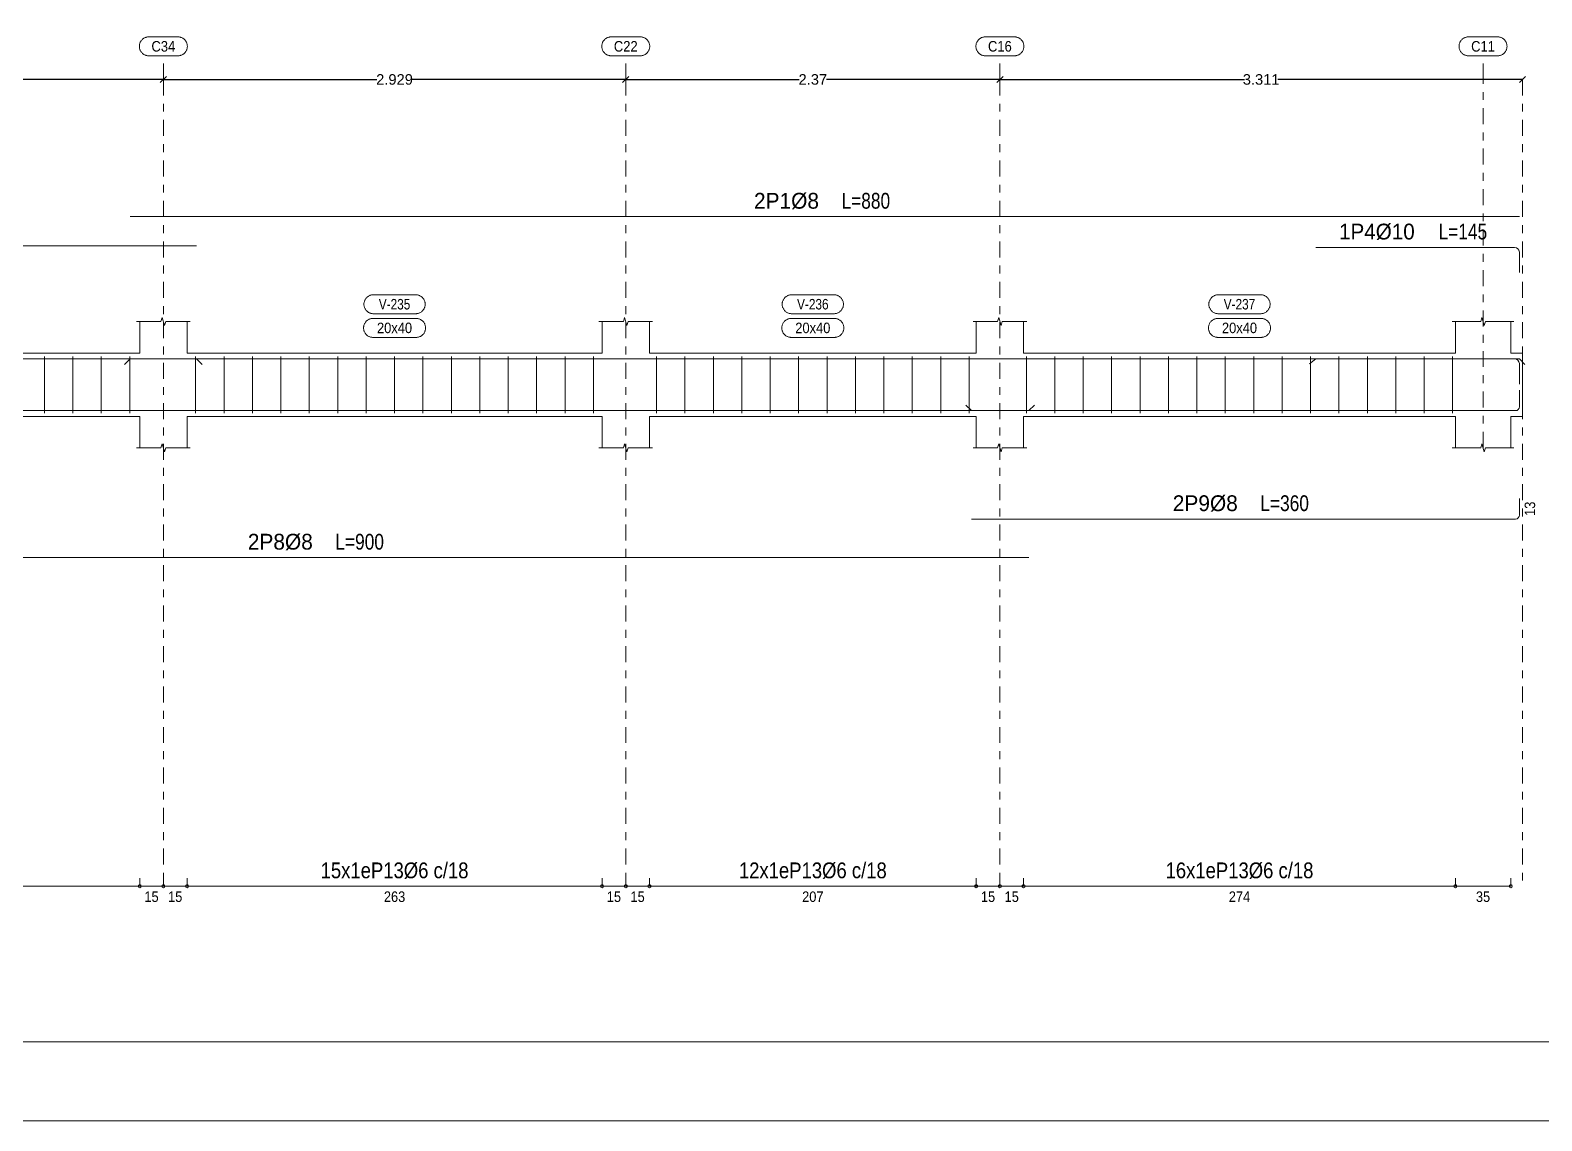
# Model space of a CAD drawing. Header units: millimetres. Extents: x 0 to 190, y -70 to 53.
# Drawn here: x 19.26 to 38.41, y -69.94 to -56.13 of the extents above; entities that cross this region are included whole.
import ezdxf
from ezdxf.enums import TextEntityAlignment as Align

# ---------------------------------------------------------------- set-up
doc = ezdxf.new("R2010")
doc.units = ezdxf.units.MM
doc.linetypes.add('CYPE_RAYAPUNTO', pattern=[0.4125, 0.2025, -0.105, 0, -0.105])
for name, color, linetype, lineweight in [('ALZ_ARM_LONG_ARM_TEXTOS', 3, 'Continuous', 9), ('ALZ_ARM_LONG_TXT_LONG', 3, 'Continuous', 9), ('ALZ_ARM_TRANS_TXT_EST', 3, 'Continuous', 9), ('ALZ_CONT_NUDOS', 122, 'Continuous', 9), ('ALZ_CONT_VIG_HORMIGON', 2, 'Continuous', 9), ('ALZ_COT_COT_ANCLAJES', 3, 'Continuous', 0), ('ALZ_COT_COT_EST', 3, 'Continuous', 0), ('ALZ_COT_COT_LIN_APOYOS', 2, 'CYPE_RAYAPUNTO', 0), ('ALZ_COT_LONGITUD_PROYECTADA', 122, 'Continuous', 0), ('ALZ_COT_TEXTOS_ESTRIBOS', 122, 'Continuous', 0), ('ALZ_REF_COT_LIN_AUX_COTA', 2, 'CYPE_RAYAPUNTO', 9), ('ALZ_REF_REF_NOMBRE', 3, 'Continuous', 9), ('ALZ_REF_REF_REFERENCIA', 3, 'Continuous', 9), ('ALZ_REF_TEXTO_REF_NOMBRE', 3, 'Continuous', 9), ('ALZ_REF_TEXTO_REF_REFERENCIA', 3, 'Continuous', 9), ('ARM_LONGITUDINAL_Ø10', 103, 'Continuous', 9), ('ARM_LONGITUDINAL_Ø8', 32, 'Continuous', 9), ('ARM_TRANSVERSAL_Ø6', 151, 'Continuous', 9), ('RECUAD_LIMITES', 2, 'Continuous', 0), ('RECUAD_MARCO', 1, 'Continuous', 20)]:
    doc.layers.add(name, color=color, linetype=linetype, lineweight=lineweight)
doc.styles.add('CYPETXT_0.2_romans', font='arial.ttf', dxfattribs={"height": 0.133333})
doc.styles.add('CYPETXT_romans', font='arial.ttf', dxfattribs={"height": 0.2})
doc.dimstyles.new('cype_oblique', dxfattribs={"dimtxt": 0.18, "dimasz": 0.18, "dimexe": 0.05, "dimexo": 0.05, "dimgap": 0, "dimtad": 0, "dimdec": 4, "dimzin": 0, "dimdsep": 46, "dimtxsty": 'CYPETXT_0.2_romans', "dimblk": 'OBLIQUE', "dimtsz": 0.04, "dimcen": 0.09, "dimadec": 0, "dimazin": 0, "dimtfac": 1, "dimtdec": 4, "dimtofl": 0, "dimtmove": 2, "dimatfit": 3, "dimfxl": 1, "dimtolj": 1, "dimtzin": 0, "dimarcsym": 0})

# ---------------------------------------------------------------- blocks, each defined once
blk = doc.blocks.new('*D390')
at = {"layer": 'ALZ_COT_LONGITUD_PROYECTADA', "color": 0, "lineweight": -2, "transparency": 16777216}
for p, q in [((14.031, -56.797), (14.111, -56.717)), ((14.071, -56.757), (17.283, -56.757)), ((20.944, -56.757), (17.733, -56.757)), ((20.904, -56.797), (20.984, -56.717))]:
    blk.add_line(p, q, dxfattribs=at)
at = {"layer": 'Defpoints', "color": 0, "transparency": 16777216}
for p in [(14.071, -56.757), (14.071, -56.757), (20.944, -56.757)]:
    blk.add_point(p, dxfattribs=at)
at = {"layer": 'ALZ_COT_LONGITUD_PROYECTADA', "color": 0, "transparency": 16777216, "insert": (17.508, -56.757), "char_height": 0.1333, "attachment_point": 5, "style": 'CYPETXT_0.2_romans'}
blk.add_mtext('\\A1;3.437', dxfattribs=at)
blk = doc.blocks.new('_OBLIQUE')
at = {"color": 0, "linetype": 'ByBlock', "lineweight": -2}
blk.add_line((-0.5, -0.5), (0.5, 0.5), dxfattribs=at)
blk = doc.blocks.new('*D391')
at = {"layer": 'ALZ_COT_LONGITUD_PROYECTADA', "color": 0, "lineweight": -2, "transparency": 16777216}
for p, q in [((20.904, -56.797), (20.984, -56.717)), ((20.944, -56.757), (23.647, -56.757)), ((26.803, -56.757), (24.1, -56.757)), ((26.763, -56.797), (26.843, -56.717))]:
    blk.add_line(p, q, dxfattribs=at)
at = {"layer": 'Defpoints', "color": 0, "transparency": 16777216}
for p in [(20.944, -56.757), (20.944, -56.757), (26.803, -56.757)]:
    blk.add_point(p, dxfattribs=at)
at = {"layer": 'ALZ_COT_LONGITUD_PROYECTADA', "color": 0, "transparency": 16777216, "insert": (23.873, -56.757), "char_height": 0.1333, "attachment_point": 5, "style": 'CYPETXT_0.2_romans'}
blk.add_mtext('\\A1;2.929', dxfattribs=at)
blk = doc.blocks.new('*D392')
at = {"layer": 'ALZ_COT_LONGITUD_PROYECTADA', "color": 0, "lineweight": -2, "transparency": 16777216}
for p, q in [((26.763, -56.797), (26.843, -56.717)), ((26.803, -56.757), (28.998, -56.757)), ((31.543, -56.757), (29.347, -56.757)), ((31.503, -56.797), (31.583, -56.717))]:
    blk.add_line(p, q, dxfattribs=at)
at = {"layer": 'Defpoints', "color": 0, "transparency": 16777216}
for p in [(26.803, -56.757), (26.803, -56.757), (31.543, -56.757)]:
    blk.add_point(p, dxfattribs=at)
at = {"layer": 'ALZ_COT_LONGITUD_PROYECTADA', "color": 0, "transparency": 16777216, "insert": (29.173, -56.757), "char_height": 0.1333, "attachment_point": 5, "style": 'CYPETXT_0.2_romans'}
blk.add_mtext('\\A1;2.37', dxfattribs=at)
blk = doc.blocks.new('*D393')
at = {"layer": 'ALZ_COT_LONGITUD_PROYECTADA', "color": 0, "lineweight": -2, "transparency": 16777216}
for p, q in [((31.503, -56.797), (31.583, -56.717)), ((31.543, -56.757), (34.641, -56.757)), ((38.164, -56.757), (35.066, -56.757)), ((38.124, -56.797), (38.204, -56.717))]:
    blk.add_line(p, q, dxfattribs=at)
at = {"layer": 'Defpoints', "color": 0, "transparency": 16777216}
for p in [(31.543, -56.757), (31.543, -56.757), (38.164, -56.757)]:
    blk.add_point(p, dxfattribs=at)
at = {"layer": 'ALZ_COT_LONGITUD_PROYECTADA', "color": 0, "transparency": 16777216, "insert": (34.853, -56.757), "char_height": 0.1333, "attachment_point": 5, "style": 'CYPETXT_0.2_romans'}
blk.add_mtext('\\A1;3.311', dxfattribs=at)

msp = doc.modelspace()

# ---------------------------------------------------------------- linework, layer by layer
at = {"layer": 'ALZ_CONT_NUDOS'}
for p, q in [((20.6442, -60.22281), (20.6442, -59.82281)), ((21.2442, -60.22281), (21.2442, -59.82281)), ((26.50278, -60.22281), (26.50278, -59.82281)), ((27.10278, -60.22281), (27.10278, -59.82281)), ((31.24278, -60.22281), (31.24278, -59.82281)), ((31.84278, -60.22281), (31.84278, -59.82281)), ((37.3142, -60.22281), (37.3142, -59.82281)), ((38.0142, -60.22281), (38.0142, -59.82281)), ((20.6442, -61.02281), (20.6442, -61.42281)), ((21.2442, -61.02281), (21.2442, -61.42281)), ((26.50278, -61.02281), (26.50278, -61.42281)), ((27.10278, -61.02281), (27.10278, -61.42281)), ((31.24278, -61.02281), (31.24278, -61.42281)), ((31.84278, -61.02281), (31.84278, -61.42281)), ((37.3142, -61.02281), (37.3142, -61.42281)), ((38.0142, -61.02281), (38.0142, -61.42281))]:
    msp.add_line(p, q, dxfattribs=at)
for points in [[(20.6042, -59.82281), (20.9142, -59.82281), (20.9292, -59.77281), (20.9592, -59.87281), (20.9742, -59.82281), (21.2842, -59.82281)], [(26.46278, -59.82281), (26.77278, -59.82281), (26.78778, -59.77281), (26.81778, -59.87281), (26.83278, -59.82281), (27.14278, -59.82281)], [(31.20278, -59.82281), (31.51278, -59.82281), (31.52778, -59.77281), (31.55778, -59.87281), (31.57278, -59.82281), (31.88278, -59.82281)], [(37.2742, -59.82281), (37.6342, -59.82281), (37.6492, -59.77281), (37.6792, -59.87281), (37.6942, -59.82281), (38.0542, -59.82281)], [(38.0142, -60.22281), (38.1642, -60.22281), (38.1642, -61.02281), (38.0142, -61.02281)], [(20.6042, -61.42281), (20.9142, -61.42281), (20.9292, -61.37281), (20.9592, -61.47281), (20.9742, -61.42281), (21.2842, -61.42281)], [(26.46278, -61.42281), (26.77278, -61.42281), (26.78778, -61.37281), (26.81778, -61.47281), (26.83278, -61.42281), (27.14278, -61.42281)], [(31.20278, -61.42281), (31.51278, -61.42281), (31.52778, -61.37281), (31.55778, -61.47281), (31.57278, -61.42281), (31.88278, -61.42281)], [(37.2742, -61.42281), (37.6342, -61.42281), (37.6492, -61.37281), (37.6792, -61.47281), (37.6942, -61.42281), (38.0542, -61.42281)]]:
    msp.add_lwpolyline(points, dxfattribs=at)
at = {"layer": 'ALZ_CONT_VIG_HORMIGON'}
for p, q in [((14.27114, -60.22281), (20.6442, -60.22281)), ((21.2442, -60.22281), (26.50278, -60.22281)), ((27.10278, -60.22281), (31.24278, -60.22281)), ((31.84278, -60.22281), (37.3142, -60.22281)), ((14.27114, -61.02281), (20.6442, -61.02281)), ((21.2442, -61.02281), (26.50278, -61.02281)), ((27.10278, -61.02281), (31.24278, -61.02281)), ((31.84278, -61.02281), (37.3142, -61.02281))]:
    msp.add_line(p, q, dxfattribs=at)
at = {"layer": 'ALZ_COT_COT_EST'}
for p, q in [((20.6442, -66.97243), (20.6442, -66.87243)), ((20.9442, -66.97243), (20.9442, -66.87243)), ((21.2442, -66.97243), (21.2442, -66.87243)), ((26.50278, -66.97243), (26.50278, -66.87243)), ((26.80278, -66.97243), (26.80278, -66.87243)), ((27.10278, -66.97243), (27.10278, -66.87243)), ((31.24278, -66.97243), (31.24278, -66.87243)), ((31.54278, -66.97243), (31.54278, -66.87243)), ((31.84278, -66.97243), (31.84278, -66.87243)), ((37.3142, -66.97243), (37.3142, -66.87243))]:
    msp.add_line(p, q, dxfattribs=at)
for points in [[(14.27114, -66.97243), (20.6442, -66.97243), (20.6442, -66.87243)], [(20.6442, -66.97243), (20.9442, -66.97243), (20.9442, -66.87243)], [(20.9442, -66.97243), (21.2442, -66.97243), (21.2442, -66.87243)], [(21.2442, -66.97243), (26.50278, -66.97243), (26.50278, -66.87243)], [(26.50278, -66.97243), (26.80278, -66.97243), (26.80278, -66.87243)], [(26.80278, -66.97243), (27.10278, -66.97243), (27.10278, -66.87243)], [(27.10278, -66.97243), (31.24278, -66.97243), (31.24278, -66.87243)], [(31.24278, -66.97243), (31.54278, -66.97243), (31.54278, -66.87243)], [(31.54278, -66.97243), (31.84278, -66.97243), (31.84278, -66.87243)], [(31.84278, -66.97243), (37.3142, -66.97243), (37.3142, -66.87243)], [(37.3142, -66.97243), (38.0142, -66.97243), (38.0142, -66.87243)]]:
    msp.add_lwpolyline(points, dxfattribs=at)
for centre in [(20.6442, -66.97243), (20.6442, -66.97243), (20.9442, -66.97243), (20.9442, -66.97243), (21.2442, -66.97243), (21.2442, -66.97243), (26.50278, -66.97243), (26.50278, -66.97243), (26.80278, -66.97243), (26.80278, -66.97243), (27.10278, -66.97243), (27.10278, -66.97243), (31.24278, -66.97243), (31.24278, -66.97243), (31.54278, -66.97243), (31.54278, -66.97243), (31.84278, -66.97243), (31.84278, -66.97243), (37.3142, -66.97243), (37.3142, -66.97243), (38.0142, -66.97243)]:
    msp.add_circle(centre, 0.02, dxfattribs=at)
at = {"layer": 'ALZ_COT_COT_LIN_APOYOS'}
for p, q in [((20.9442, -56.75681), (20.9442, -66.97243)), ((26.80278, -56.75681), (26.80278, -66.97243)), ((31.54278, -56.75681), (31.54278, -66.97243)), ((38.1642, -56.75681), (38.1642, -66.97243))]:
    msp.add_line(p, q, dxfattribs=at)
at = {"layer": 'ALZ_REF_COT_LIN_AUX_COTA'}
for p, q in [((20.9442, -56.75681), (20.9442, -56.45681)), ((26.80278, -56.75681), (26.80278, -56.45681)), ((31.54278, -56.75681), (31.54278, -56.45681)), ((37.6642, -56.75681), (37.6642, -56.45681)), ((37.6642, -61.42281), (37.6642, -56.75681))]:
    msp.add_line(p, q, dxfattribs=at)
at = {"layer": 'ALZ_REF_REF_NOMBRE'}
for points in [[(24.14149, -59.48281), (24.1495, -59.48308), (24.15748, -59.48388), (24.16539, -59.48522), (24.17319, -59.48707), (24.18085, -59.48945), (24.18833, -59.49233), (24.19561, -59.49571), (24.20264, -59.49956), (24.2094, -59.50388), (24.21586, -59.50863), (24.22198, -59.51381), (24.22774, -59.51939), (24.23312, -59.52534), (24.23809, -59.53163), (24.24263, -59.53824), (24.24672, -59.54514), (24.25034, -59.5523), (24.25347, -59.55968), (24.2561, -59.56726), (24.25822, -59.57499), (24.25981, -59.58285), (24.26088, -59.5908), (24.26142, -59.5988), (24.26142, -59.60682), (24.26088, -59.61482), (24.25981, -59.62277), (24.25822, -59.63063), (24.2561, -59.63836), (24.25347, -59.64594), (24.25034, -59.65332), (24.24672, -59.66048), (24.24263, -59.66738), (24.23809, -59.67399), (24.23312, -59.68029), (24.22774, -59.68623), (24.22198, -59.69181), (24.21586, -59.69699), (24.2094, -59.70174), (24.20264, -59.70606), (24.19561, -59.70991), (24.18833, -59.71329), (24.18085, -59.71617), (24.17319, -59.71855), (24.16539, -59.72041), (24.15748, -59.72174), (24.1495, -59.72254), (24.14149, -59.72281), (23.60549, -59.72281), (23.59747, -59.72254), (23.58949, -59.72174), (23.58158, -59.72041), (23.57378, -59.71855), (23.56612, -59.71617), (23.55864, -59.71329), (23.55136, -59.70991), (23.54433, -59.70606), (23.53757, -59.70174), (23.53112, -59.69699), (23.52499, -59.69181), (23.51923, -59.68623), (23.51385, -59.68029), (23.50888, -59.67399), (23.50434, -59.66738), (23.50025, -59.66048), (23.49663, -59.65332), (23.4935, -59.64594), (23.49087, -59.63836), (23.48875, -59.63063), (23.48716, -59.62277), (23.48609, -59.61482), (23.48555, -59.60682), (23.48555, -59.5988), (23.48609, -59.5908), (23.48716, -59.58285), (23.48875, -59.57499), (23.49087, -59.56726), (23.4935, -59.55968), (23.49663, -59.5523), (23.50025, -59.54514), (23.50434, -59.53824), (23.50888, -59.53163), (23.51385, -59.52534), (23.51923, -59.51939), (23.52499, -59.51381), (23.53112, -59.50863), (23.53757, -59.50388), (23.54433, -59.49956), (23.55136, -59.49571), (23.55864, -59.49233), (23.56612, -59.48945), (23.57378, -59.48707), (23.58158, -59.48522), (23.58949, -59.48388), (23.59747, -59.48308), (23.60549, -59.48281), (24.14149, -59.48281)], [(29.44078, -59.48281), (29.44879, -59.48308), (29.45677, -59.48388), (29.46468, -59.48522), (29.47248, -59.48707), (29.48014, -59.48945), (29.48762, -59.49233), (29.4949, -59.49571), (29.50193, -59.49956), (29.50869, -59.50388), (29.51515, -59.50863), (29.52127, -59.51381), (29.52703, -59.51939), (29.53241, -59.52534), (29.53738, -59.53163), (29.54192, -59.53824), (29.54601, -59.54514), (29.54963, -59.5523), (29.55276, -59.55968), (29.55539, -59.56726), (29.55751, -59.57499), (29.5591, -59.58285), (29.56017, -59.5908), (29.56071, -59.5988), (29.56071, -59.60682), (29.56017, -59.61482), (29.5591, -59.62277), (29.55751, -59.63063), (29.55539, -59.63836), (29.55276, -59.64594), (29.54963, -59.65332), (29.54601, -59.66048), (29.54192, -59.66738), (29.53738, -59.67399), (29.53241, -59.68029), (29.52703, -59.68623), (29.52127, -59.69181), (29.51515, -59.69699), (29.50869, -59.70174), (29.50193, -59.70606), (29.4949, -59.70991), (29.48762, -59.71329), (29.48014, -59.71617), (29.47248, -59.71855), (29.46468, -59.72041), (29.45677, -59.72174), (29.44879, -59.72254), (29.44078, -59.72281), (28.90478, -59.72281), (28.89676, -59.72254), (28.88878, -59.72174), (28.88087, -59.72041), (28.87307, -59.71855), (28.86541, -59.71617), (28.85793, -59.71329), (28.85065, -59.70991), (28.84362, -59.70606), (28.83686, -59.70174), (28.83041, -59.69699), (28.82428, -59.69181), (28.81852, -59.68623), (28.81314, -59.68029), (28.80817, -59.67399), (28.80363, -59.66738), (28.79954, -59.66048), (28.79592, -59.65332), (28.79279, -59.64594), (28.79016, -59.63836), (28.78804, -59.63063), (28.78645, -59.62277), (28.78538, -59.61482), (28.78484, -59.60682), (28.78484, -59.5988), (28.78538, -59.5908), (28.78645, -59.58285), (28.78804, -59.57499), (28.79016, -59.56726), (28.79279, -59.55968), (28.79592, -59.5523), (28.79954, -59.54514), (28.80363, -59.53824), (28.80817, -59.53163), (28.81314, -59.52534), (28.81852, -59.51939), (28.82428, -59.51381), (28.83041, -59.50863), (28.83686, -59.50388), (28.84362, -59.49956), (28.85065, -59.49571), (28.85793, -59.49233), (28.86541, -59.48945), (28.87307, -59.48707), (28.88087, -59.48522), (28.88878, -59.48388), (28.89676, -59.48308), (28.90478, -59.48281), (29.44078, -59.48281)], [(34.84649, -59.48281), (34.8545, -59.48308), (34.86248, -59.48388), (34.87039, -59.48522), (34.87819, -59.48707), (34.88585, -59.48945), (34.89333, -59.49233), (34.90061, -59.49571), (34.90764, -59.49956), (34.9144, -59.50388), (34.92086, -59.50863), (34.92698, -59.51381), (34.93274, -59.51939), (34.93812, -59.52534), (34.94309, -59.53163), (34.94763, -59.53824), (34.95172, -59.54514), (34.95534, -59.5523), (34.95847, -59.55968), (34.9611, -59.56726), (34.96322, -59.57499), (34.96481, -59.58285), (34.96588, -59.5908), (34.96642, -59.5988), (34.96642, -59.60682), (34.96588, -59.61482), (34.96481, -59.62277), (34.96322, -59.63063), (34.9611, -59.63836), (34.95847, -59.64594), (34.95534, -59.65332), (34.95172, -59.66048), (34.94763, -59.66738), (34.94309, -59.67399), (34.93812, -59.68029), (34.93274, -59.68623), (34.92698, -59.69181), (34.92086, -59.69699), (34.9144, -59.70174), (34.90764, -59.70606), (34.90061, -59.70991), (34.89333, -59.71329), (34.88585, -59.71617), (34.87819, -59.71855), (34.87039, -59.72041), (34.86248, -59.72174), (34.8545, -59.72254), (34.84649, -59.72281), (34.31049, -59.72281), (34.30247, -59.72254), (34.29449, -59.72174), (34.28658, -59.72041), (34.27878, -59.71855), (34.27112, -59.71617), (34.26364, -59.71329), (34.25636, -59.70991), (34.24933, -59.70606), (34.24257, -59.70174), (34.23612, -59.69699), (34.22999, -59.69181), (34.22423, -59.68623), (34.21885, -59.68029), (34.21388, -59.67399), (34.20934, -59.66738), (34.20525, -59.66048), (34.20163, -59.65332), (34.1985, -59.64594), (34.19587, -59.63836), (34.19375, -59.63063), (34.19216, -59.62277), (34.19109, -59.61482), (34.19055, -59.60682), (34.19055, -59.5988), (34.19109, -59.5908), (34.19216, -59.58285), (34.19375, -59.57499), (34.19587, -59.56726), (34.1985, -59.55968), (34.20163, -59.5523), (34.20525, -59.54514), (34.20934, -59.53824), (34.21388, -59.53163), (34.21885, -59.52534), (34.22423, -59.51939), (34.22999, -59.51381), (34.23612, -59.50863), (34.24257, -59.50388), (34.24933, -59.49956), (34.25636, -59.49571), (34.26364, -59.49233), (34.27112, -59.48945), (34.27878, -59.48707), (34.28658, -59.48522), (34.29449, -59.48388), (34.30247, -59.48308), (34.31049, -59.48281), (34.84649, -59.48281)], [(24.14649, -59.78281), (24.1545, -59.78308), (24.16248, -59.78388), (24.17039, -59.78522), (24.17819, -59.78707), (24.18585, -59.78945), (24.19333, -59.79233), (24.20061, -59.79571), (24.20764, -59.79956), (24.2144, -59.80388), (24.22086, -59.80863), (24.22698, -59.81381), (24.23274, -59.81939), (24.23812, -59.82534), (24.24309, -59.83163), (24.24763, -59.83824), (24.25172, -59.84514), (24.25534, -59.8523), (24.25847, -59.85968), (24.2611, -59.86726), (24.26322, -59.87499), (24.26481, -59.88285), (24.26588, -59.8908), (24.26642, -59.8988), (24.26642, -59.90682), (24.26588, -59.91482), (24.26481, -59.92277), (24.26322, -59.93063), (24.2611, -59.93836), (24.25847, -59.94594), (24.25534, -59.95332), (24.25172, -59.96048), (24.24763, -59.96738), (24.24309, -59.97399), (24.23812, -59.98029), (24.23274, -59.98623), (24.22698, -59.99181), (24.22086, -59.99699), (24.2144, -60.00174), (24.20764, -60.00606), (24.20061, -60.00991), (24.19333, -60.01329), (24.18585, -60.01617), (24.17819, -60.01855), (24.17039, -60.02041), (24.16248, -60.02174), (24.1545, -60.02254), (24.14649, -60.02281), (23.60049, -60.02281), (23.59247, -60.02254), (23.58449, -60.02174), (23.57658, -60.02041), (23.56878, -60.01855), (23.56112, -60.01617), (23.55364, -60.01329), (23.54636, -60.00991), (23.53933, -60.00606), (23.53257, -60.00174), (23.52612, -59.99699), (23.51999, -59.99181), (23.51423, -59.98623), (23.50885, -59.98029), (23.50388, -59.97399), (23.49934, -59.96738), (23.49525, -59.96048), (23.49163, -59.95332), (23.4885, -59.94594), (23.48587, -59.93836), (23.48375, -59.93063), (23.48216, -59.92277), (23.48109, -59.91482), (23.48055, -59.90682), (23.48055, -59.8988), (23.48109, -59.8908), (23.48216, -59.88285), (23.48375, -59.87499), (23.48587, -59.86726), (23.4885, -59.85968), (23.49163, -59.8523), (23.49525, -59.84514), (23.49934, -59.83824), (23.50388, -59.83163), (23.50885, -59.82534), (23.51423, -59.81939), (23.51999, -59.81381), (23.52612, -59.80863), (23.53257, -59.80388), (23.53933, -59.79956), (23.54636, -59.79571), (23.55364, -59.79233), (23.56112, -59.78945), (23.56878, -59.78707), (23.57658, -59.78522), (23.58449, -59.78388), (23.59247, -59.78308), (23.60049, -59.78281), (24.14649, -59.78281)], [(29.44578, -59.78281), (29.45379, -59.78308), (29.46177, -59.78388), (29.46968, -59.78522), (29.47748, -59.78707), (29.48514, -59.78945), (29.49262, -59.79233), (29.4999, -59.79571), (29.50693, -59.79956), (29.51369, -59.80388), (29.52015, -59.80863), (29.52627, -59.81381), (29.53203, -59.81939), (29.53741, -59.82534), (29.54238, -59.83163), (29.54692, -59.83824), (29.55101, -59.84514), (29.55463, -59.8523), (29.55776, -59.85968), (29.56039, -59.86726), (29.56251, -59.87499), (29.5641, -59.88285), (29.56517, -59.8908), (29.56571, -59.8988), (29.56571, -59.90682), (29.56517, -59.91482), (29.5641, -59.92277), (29.56251, -59.93063), (29.56039, -59.93836), (29.55776, -59.94594), (29.55463, -59.95332), (29.55101, -59.96048), (29.54692, -59.96738), (29.54238, -59.97399), (29.53741, -59.98029), (29.53203, -59.98623), (29.52627, -59.99181), (29.52015, -59.99699), (29.51369, -60.00174), (29.50693, -60.00606), (29.4999, -60.00991), (29.49262, -60.01329), (29.48514, -60.01617), (29.47748, -60.01855), (29.46968, -60.02041), (29.46177, -60.02174), (29.45379, -60.02254), (29.44578, -60.02281), (28.89978, -60.02281), (28.89176, -60.02254), (28.88378, -60.02174), (28.87587, -60.02041), (28.86807, -60.01855), (28.86041, -60.01617), (28.85293, -60.01329), (28.84565, -60.00991), (28.83862, -60.00606), (28.83186, -60.00174), (28.82541, -59.99699), (28.81928, -59.99181), (28.81352, -59.98623), (28.80814, -59.98029), (28.80317, -59.97399), (28.79863, -59.96738), (28.79454, -59.96048), (28.79092, -59.95332), (28.78779, -59.94594), (28.78516, -59.93836), (28.78304, -59.93063), (28.78145, -59.92277), (28.78038, -59.91482), (28.77984, -59.90682), (28.77984, -59.8988), (28.78038, -59.8908), (28.78145, -59.88285), (28.78304, -59.87499), (28.78516, -59.86726), (28.78779, -59.85968), (28.79092, -59.8523), (28.79454, -59.84514), (28.79863, -59.83824), (28.80317, -59.83163), (28.80814, -59.82534), (28.81352, -59.81939), (28.81928, -59.81381), (28.82541, -59.80863), (28.83186, -59.80388), (28.83862, -59.79956), (28.84565, -59.79571), (28.85293, -59.79233), (28.86041, -59.78945), (28.86807, -59.78707), (28.87587, -59.78522), (28.88378, -59.78388), (28.89176, -59.78308), (28.89978, -59.78281), (29.44578, -59.78281)], [(34.85149, -59.78281), (34.8595, -59.78308), (34.86748, -59.78388), (34.87539, -59.78522), (34.88319, -59.78707), (34.89085, -59.78945), (34.89833, -59.79233), (34.90561, -59.79571), (34.91264, -59.79956), (34.9194, -59.80388), (34.92586, -59.80863), (34.93198, -59.81381), (34.93774, -59.81939), (34.94312, -59.82534), (34.94809, -59.83163), (34.95263, -59.83824), (34.95672, -59.84514), (34.96034, -59.8523), (34.96347, -59.85968), (34.9661, -59.86726), (34.96822, -59.87499), (34.96981, -59.88285), (34.97088, -59.8908), (34.97142, -59.8988), (34.97142, -59.90682), (34.97088, -59.91482), (34.96981, -59.92277), (34.96822, -59.93063), (34.9661, -59.93836), (34.96347, -59.94594), (34.96034, -59.95332), (34.95672, -59.96048), (34.95263, -59.96738), (34.94809, -59.97399), (34.94312, -59.98029), (34.93774, -59.98623), (34.93198, -59.99181), (34.92586, -59.99699), (34.9194, -60.00174), (34.91264, -60.00606), (34.90561, -60.00991), (34.89833, -60.01329), (34.89085, -60.01617), (34.88319, -60.01855), (34.87539, -60.02041), (34.86748, -60.02174), (34.8595, -60.02254), (34.85149, -60.02281), (34.30549, -60.02281), (34.29747, -60.02254), (34.28949, -60.02174), (34.28158, -60.02041), (34.27378, -60.01855), (34.26612, -60.01617), (34.25864, -60.01329), (34.25136, -60.00991), (34.24433, -60.00606), (34.23757, -60.00174), (34.23112, -59.99699), (34.22499, -59.99181), (34.21923, -59.98623), (34.21385, -59.98029), (34.20888, -59.97399), (34.20434, -59.96738), (34.20025, -59.96048), (34.19663, -59.95332), (34.1935, -59.94594), (34.19087, -59.93836), (34.18875, -59.93063), (34.18716, -59.92277), (34.18609, -59.91482), (34.18555, -59.90682), (34.18555, -59.8988), (34.18609, -59.8908), (34.18716, -59.88285), (34.18875, -59.87499), (34.19087, -59.86726), (34.1935, -59.85968), (34.19663, -59.8523), (34.20025, -59.84514), (34.20434, -59.83824), (34.20888, -59.83163), (34.21385, -59.82534), (34.21923, -59.81939), (34.22499, -59.81381), (34.23112, -59.80863), (34.23757, -59.80388), (34.24433, -59.79956), (34.25136, -59.79571), (34.25864, -59.79233), (34.26612, -59.78945), (34.27378, -59.78707), (34.28158, -59.78522), (34.28949, -59.78388), (34.29747, -59.78308), (34.30549, -59.78281), (34.85149, -59.78281)]]:
    msp.add_lwpolyline(points, close=True, dxfattribs=at)
at = {"layer": 'ALZ_REF_REF_REFERENCIA'}
for points in [[(21.1282, -56.21681), (21.13621, -56.21708), (21.14419, -56.21788), (21.1521, -56.21922), (21.1599, -56.22107), (21.16756, -56.22345), (21.17504, -56.22633), (21.18232, -56.22971), (21.18935, -56.23356), (21.19611, -56.23788), (21.20257, -56.24263), (21.20869, -56.24781), (21.21445, -56.25339), (21.21983, -56.25934), (21.2248, -56.26563), (21.22934, -56.27224), (21.23343, -56.27914), (21.23705, -56.2863), (21.24018, -56.29368), (21.24281, -56.30126), (21.24493, -56.30899), (21.24652, -56.31685), (21.24759, -56.3248), (21.24813, -56.3328), (21.24813, -56.34082), (21.24759, -56.34882), (21.24652, -56.35677), (21.24493, -56.36463), (21.24281, -56.37236), (21.24018, -56.37994), (21.23705, -56.38732), (21.23343, -56.39448), (21.22934, -56.40138), (21.2248, -56.40799), (21.21983, -56.41429), (21.21445, -56.42023), (21.20869, -56.42581), (21.20257, -56.43099), (21.19611, -56.43574), (21.18935, -56.44006), (21.18232, -56.44391), (21.17504, -56.44729), (21.16756, -56.45017), (21.1599, -56.45255), (21.1521, -56.45441), (21.14419, -56.45574), (21.13621, -56.45654), (21.1282, -56.45681), (20.7602, -56.45681), (20.75218, -56.45654), (20.7442, -56.45574), (20.73629, -56.45441), (20.72849, -56.45255), (20.72083, -56.45017), (20.71335, -56.44729), (20.70607, -56.44391), (20.69904, -56.44006), (20.69228, -56.43574), (20.68583, -56.43099), (20.6797, -56.42581), (20.67394, -56.42023), (20.66856, -56.41429), (20.66359, -56.40799), (20.65905, -56.40138), (20.65496, -56.39448), (20.65134, -56.38732), (20.64821, -56.37994), (20.64558, -56.37236), (20.64346, -56.36463), (20.64187, -56.35677), (20.6408, -56.34882), (20.64026, -56.34082), (20.64026, -56.3328), (20.6408, -56.3248), (20.64187, -56.31685), (20.64346, -56.30899), (20.64558, -56.30126), (20.64821, -56.29368), (20.65134, -56.2863), (20.65496, -56.27914), (20.65905, -56.27224), (20.66359, -56.26563), (20.66856, -56.25934), (20.67394, -56.25339), (20.6797, -56.24781), (20.68583, -56.24263), (20.69228, -56.23788), (20.69904, -56.23356), (20.70607, -56.22971), (20.71335, -56.22633), (20.72083, -56.22345), (20.72849, -56.22107), (20.73629, -56.21922), (20.7442, -56.21788), (20.75218, -56.21708), (20.7602, -56.21681), (21.1282, -56.21681)], [(26.98678, -56.21681), (26.99479, -56.21708), (27.00277, -56.21788), (27.01068, -56.21922), (27.01848, -56.22107), (27.02614, -56.22345), (27.03362, -56.22633), (27.0409, -56.22971), (27.04793, -56.23356), (27.05469, -56.23788), (27.06114, -56.24263), (27.06727, -56.24781), (27.07303, -56.25339), (27.07841, -56.25934), (27.08338, -56.26563), (27.08792, -56.27224), (27.09201, -56.27914), (27.09563, -56.2863), (27.09876, -56.29368), (27.10139, -56.30126), (27.10351, -56.30899), (27.1051, -56.31685), (27.10617, -56.3248), (27.10671, -56.3328), (27.10671, -56.34082), (27.10617, -56.34882), (27.1051, -56.35677), (27.10351, -56.36463), (27.10139, -56.37236), (27.09876, -56.37994), (27.09563, -56.38732), (27.09201, -56.39448), (27.08792, -56.40138), (27.08338, -56.40799), (27.07841, -56.41429), (27.07303, -56.42023), (27.06727, -56.42581), (27.06114, -56.43099), (27.05469, -56.43574), (27.04793, -56.44006), (27.0409, -56.44391), (27.03362, -56.44729), (27.02614, -56.45017), (27.01848, -56.45255), (27.01068, -56.45441), (27.00277, -56.45574), (26.99479, -56.45654), (26.98678, -56.45681), (26.61878, -56.45681), (26.61076, -56.45654), (26.60278, -56.45574), (26.59487, -56.45441), (26.58707, -56.45255), (26.57941, -56.45017), (26.57193, -56.44729), (26.56465, -56.44391), (26.55762, -56.44006), (26.55086, -56.43574), (26.54441, -56.43099), (26.53828, -56.42581), (26.53252, -56.42023), (26.52714, -56.41429), (26.52217, -56.40799), (26.51763, -56.40138), (26.51354, -56.39448), (26.50992, -56.38732), (26.50679, -56.37994), (26.50416, -56.37236), (26.50204, -56.36463), (26.50045, -56.35677), (26.49938, -56.34882), (26.49884, -56.34082), (26.49884, -56.3328), (26.49938, -56.3248), (26.50045, -56.31685), (26.50204, -56.30899), (26.50416, -56.30126), (26.50679, -56.29368), (26.50992, -56.2863), (26.51354, -56.27914), (26.51763, -56.27224), (26.52217, -56.26563), (26.52714, -56.25934), (26.53252, -56.25339), (26.53828, -56.24781), (26.54441, -56.24263), (26.55086, -56.23788), (26.55762, -56.23356), (26.56465, -56.22971), (26.57193, -56.22633), (26.57941, -56.22345), (26.58707, -56.22107), (26.59487, -56.21922), (26.60278, -56.21788), (26.61076, -56.21708), (26.61878, -56.21681), (26.98678, -56.21681)], [(31.72678, -56.21681), (31.73479, -56.21708), (31.74277, -56.21788), (31.75068, -56.21922), (31.75848, -56.22107), (31.76614, -56.22345), (31.77362, -56.22633), (31.7809, -56.22971), (31.78793, -56.23356), (31.79469, -56.23788), (31.80115, -56.24263), (31.80727, -56.24781), (31.81303, -56.25339), (31.81841, -56.25934), (31.82338, -56.26563), (31.82792, -56.27224), (31.83201, -56.27914), (31.83563, -56.2863), (31.83876, -56.29368), (31.84139, -56.30126), (31.84351, -56.30899), (31.8451, -56.31685), (31.84617, -56.3248), (31.84671, -56.3328), (31.84671, -56.34082), (31.84617, -56.34882), (31.8451, -56.35677), (31.84351, -56.36463), (31.84139, -56.37236), (31.83876, -56.37994), (31.83563, -56.38732), (31.83201, -56.39448), (31.82792, -56.40138), (31.82338, -56.40799), (31.81841, -56.41429), (31.81303, -56.42023), (31.80727, -56.42581), (31.80115, -56.43099), (31.79469, -56.43574), (31.78793, -56.44006), (31.7809, -56.44391), (31.77362, -56.44729), (31.76614, -56.45017), (31.75848, -56.45255), (31.75068, -56.45441), (31.74277, -56.45574), (31.73479, -56.45654), (31.72678, -56.45681), (31.35878, -56.45681), (31.35076, -56.45654), (31.34278, -56.45574), (31.33487, -56.45441), (31.32707, -56.45255), (31.31941, -56.45017), (31.31193, -56.44729), (31.30465, -56.44391), (31.29762, -56.44006), (31.29086, -56.43574), (31.28441, -56.43099), (31.27828, -56.42581), (31.27252, -56.42023), (31.26714, -56.41429), (31.26217, -56.40799), (31.25763, -56.40138), (31.25354, -56.39448), (31.24992, -56.38732), (31.24679, -56.37994), (31.24416, -56.37236), (31.24204, -56.36463), (31.24045, -56.35677), (31.23938, -56.34882), (31.23884, -56.34082), (31.23884, -56.3328), (31.23938, -56.3248), (31.24045, -56.31685), (31.24204, -56.30899), (31.24416, -56.30126), (31.24679, -56.29368), (31.24992, -56.2863), (31.25354, -56.27914), (31.25763, -56.27224), (31.26217, -56.26563), (31.26714, -56.25934), (31.27252, -56.25339), (31.27828, -56.24781), (31.28441, -56.24263), (31.29086, -56.23788), (31.29762, -56.23356), (31.30465, -56.22971), (31.31193, -56.22633), (31.31941, -56.22345), (31.32707, -56.22107), (31.33487, -56.21922), (31.34278, -56.21788), (31.35076, -56.21708), (31.35878, -56.21681), (31.72678, -56.21681)], [(37.8482, -56.21681), (37.85621, -56.21708), (37.86419, -56.21788), (37.8721, -56.21922), (37.8799, -56.22107), (37.88756, -56.22345), (37.89504, -56.22633), (37.90232, -56.22971), (37.90935, -56.23356), (37.91611, -56.23788), (37.92257, -56.24263), (37.92869, -56.24781), (37.93445, -56.25339), (37.93983, -56.25934), (37.9448, -56.26563), (37.94934, -56.27224), (37.95343, -56.27914), (37.95705, -56.2863), (37.96018, -56.29368), (37.96281, -56.30126), (37.96493, -56.30899), (37.96652, -56.31685), (37.96759, -56.3248), (37.96813, -56.3328), (37.96813, -56.34082), (37.96759, -56.34882), (37.96652, -56.35677), (37.96493, -56.36463), (37.96281, -56.37236), (37.96018, -56.37994), (37.95705, -56.38732), (37.95343, -56.39448), (37.94934, -56.40138), (37.9448, -56.40799), (37.93983, -56.41429), (37.93445, -56.42023), (37.92869, -56.42581), (37.92257, -56.43099), (37.91611, -56.43574), (37.90935, -56.44006), (37.90232, -56.44391), (37.89504, -56.44729), (37.88756, -56.45017), (37.8799, -56.45255), (37.8721, -56.45441), (37.86419, -56.45574), (37.85621, -56.45654), (37.8482, -56.45681), (37.4802, -56.45681), (37.47218, -56.45654), (37.4642, -56.45574), (37.45629, -56.45441), (37.44849, -56.45255), (37.44083, -56.45017), (37.43335, -56.44729), (37.42607, -56.44391), (37.41904, -56.44006), (37.41228, -56.43574), (37.40583, -56.43099), (37.3997, -56.42581), (37.39394, -56.42023), (37.38856, -56.41429), (37.38359, -56.40799), (37.37905, -56.40138), (37.37496, -56.39448), (37.37134, -56.38732), (37.36821, -56.37994), (37.36558, -56.37236), (37.36346, -56.36463), (37.36187, -56.35677), (37.3608, -56.34882), (37.36026, -56.34082), (37.36026, -56.3328), (37.3608, -56.3248), (37.36187, -56.31685), (37.36346, -56.30899), (37.36558, -56.30126), (37.36821, -56.29368), (37.37134, -56.2863), (37.37496, -56.27914), (37.37905, -56.27224), (37.38359, -56.26563), (37.38856, -56.25934), (37.39394, -56.25339), (37.3997, -56.24781), (37.40583, -56.24263), (37.41228, -56.23788), (37.41904, -56.23356), (37.42607, -56.22971), (37.43335, -56.22633), (37.44083, -56.22345), (37.44849, -56.22107), (37.45629, -56.21922), (37.4642, -56.21788), (37.47218, -56.21708), (37.4802, -56.21681), (37.8482, -56.21681)]]:
    msp.add_lwpolyline(points, close=True, dxfattribs=at)
at = {"layer": 'ARM_LONGITUDINAL_Ø10'}
msp.add_line((35.5442, -60.29481), (35.46532, -60.35628), dxfattribs=at)
for points in [[(38.1242, -59.20281), (38.1242, -58.94281), (38.11963, -58.91985), (38.10662, -58.90038), (38.08716, -58.88738), (38.0642, -58.88281), (35.5442, -58.88281)], [(38.1242, -60.61481), (38.1242, -60.35481), (38.11963, -60.33185), (38.10662, -60.31238), (38.08716, -60.29938), (38.0642, -60.29481), (35.5442, -60.29481)]]:
    msp.add_lwpolyline(points, dxfattribs=at)
at = {"layer": 'ARM_LONGITUDINAL_Ø8'}
for p, q in [((20.5242, -60.29481), (20.45348, -60.36552)), ((21.3642, -60.29481), (21.43491, -60.36552)), ((38.1242, -60.29481), (38.19491, -60.36552)), ((31.1842, -60.95081), (31.11089, -60.8828)), ((31.91114, -60.95081), (31.98185, -60.8801))]:
    msp.add_line(p, q, dxfattribs=at)
for points in [[(38.1242, -58.49283), (20.5242, -58.49283)], [(3.7642, -58.86281), (21.3642, -58.86281)], [(3.7642, -60.29481), (21.3642, -60.29481)], [(38.1242, -60.29481), (20.5242, -60.29481)], [(38.1242, -60.69081), (38.1242, -60.90281), (38.12054, -60.92118), (38.11014, -60.93675), (38.09456, -60.94716), (38.0762, -60.95081), (31.1842, -60.95081)], [(13.91114, -60.95081), (31.91114, -60.95081)], [(38.1242, -62.06281), (38.1242, -62.27481), (38.12054, -62.29318), (38.11014, -62.30875), (38.09456, -62.31916), (38.0762, -62.32281), (31.1842, -62.32281)], [(13.91114, -62.81044), (31.91114, -62.81044)]]:
    msp.add_lwpolyline(points, dxfattribs=at)
at = {"layer": 'ARM_TRANSVERSAL_Ø6'}
for p, q in [((19.43767, -60.26281), (19.43767, -60.98281)), ((19.79767, -60.26281), (19.79767, -60.98281)), ((20.15767, -60.26281), (20.15767, -60.98281)), ((20.51767, -60.26281), (20.51767, -60.98281)), ((21.35349, -60.26281), (21.35349, -60.98281)), ((21.71349, -60.26281), (21.71349, -60.98281)), ((22.07349, -60.26281), (22.07349, -60.98281)), ((22.43349, -60.26281), (22.43349, -60.98281)), ((22.79349, -60.26281), (22.79349, -60.98281)), ((23.15349, -60.26281), (23.15349, -60.98281)), ((23.51349, -60.26281), (23.51349, -60.98281)), ((23.87349, -60.26281), (23.87349, -60.98281)), ((24.23349, -60.26281), (24.23349, -60.98281)), ((24.59349, -60.26281), (24.59349, -60.98281)), ((24.95349, -60.26281), (24.95349, -60.98281)), ((25.31349, -60.26281), (25.31349, -60.98281)), ((25.67349, -60.26281), (25.67349, -60.98281)), ((26.03349, -60.26281), (26.03349, -60.98281)), ((26.39349, -60.26281), (26.39349, -60.98281)), ((27.19278, -60.26281), (27.19278, -60.98281)), ((27.55278, -60.26281), (27.55278, -60.98281)), ((27.91278, -60.26281), (27.91278, -60.98281)), ((28.27278, -60.26281), (28.27278, -60.98281)), ((28.63278, -60.26281), (28.63278, -60.98281)), ((28.99278, -60.26281), (28.99278, -60.98281)), ((29.35278, -60.26281), (29.35278, -60.98281)), ((29.71278, -60.26281), (29.71278, -60.98281)), ((30.07278, -60.26281), (30.07278, -60.98281)), ((30.43278, -60.26281), (30.43278, -60.98281)), ((30.79278, -60.26281), (30.79278, -60.98281)), ((31.15278, -60.26281), (31.15278, -60.98281)), ((31.87849, -60.26281), (31.87849, -60.98281)), ((32.23849, -60.26281), (32.23849, -60.98281)), ((32.59849, -60.26281), (32.59849, -60.98281)), ((32.95849, -60.26281), (32.95849, -60.98281)), ((33.31849, -60.26281), (33.31849, -60.98281)), ((33.67849, -60.26281), (33.67849, -60.98281)), ((34.03849, -60.26281), (34.03849, -60.98281)), ((34.39849, -60.26281), (34.39849, -60.98281)), ((34.75849, -60.26281), (34.75849, -60.98281)), ((35.11849, -60.26281), (35.11849, -60.98281)), ((35.47849, -60.26281), (35.47849, -60.98281)), ((35.83849, -60.26281), (35.83849, -60.98281)), ((36.19849, -60.26281), (36.19849, -60.98281)), ((36.55849, -60.26281), (36.55849, -60.98281)), ((36.91849, -60.26281), (36.91849, -60.98281)), ((37.27849, -60.26281), (37.27849, -60.98281))]:
    msp.add_line(p, q, dxfattribs=at)
at = {"layer": 'RECUAD_LIMITES'}
msp.add_lwpolyline([(0.27904, -69.94324), (59.67904, -69.94324), (59.67904, -27.94324), (0.27904, -27.94324), (0.27904, -69.94324)], close=True, dxfattribs=at)
at = {"layer": 'RECUAD_MARCO'}
msp.add_lwpolyline([(2.77904, -68.94324), (58.67904, -68.94324), (58.67904, -28.94324), (2.77904, -28.94324), (2.77904, -68.94324)], close=True, dxfattribs=at)

# ---------------------------------------------------------------- texts
at = {"layer": 'ALZ_ARM_LONG_ARM_TEXTOS', "style": 'CYPETXT_romans'}
for s, width, p in [('2P1%%c8', 0.947337, (28.8392, -58.39283)), ('1P4%%c10', 0.935124, (36.3192, -58.78281)), ('2P9%%c8', 0.947337, (34.1452, -62.22281)), ('2P8%%c8', 0.947337, (22.42614, -62.71044))]:
    msp.add_text(s, height=0.2, dxfattribs=dict(at, width=width)).set_placement(p, align=Align.CENTER)
at = {"layer": 'ALZ_ARM_LONG_TXT_LONG', "style": 'CYPETXT_romans', "width": 0.785606}
for s, p in [(' L=880', (29.8137, -58.39283)), (' L=145', (37.3777, -58.78281)), (' L=360', (35.1197, -62.22281)), (' L=900', (23.40064, -62.71044))]:
    msp.add_text(s, height=0.2, dxfattribs=at).set_placement(p, align=Align.CENTER)
at = {"layer": 'ALZ_ARM_TRANS_TXT_EST', "style": 'CYPETXT_romans', "width": 0.837616}
for s, p in [('15x1eP13%%c6 c/18', (23.87349, -66.87243)), ('12x1eP13%%c6 c/18', (29.17278, -66.87243)), ('16x1eP13%%c6 c/18', (34.57849, -66.87243))]:
    msp.add_text(s, height=0.2, dxfattribs=at).set_placement(p, align=Align.CENTER)
at = {"layer": 'ALZ_COT_COT_ANCLAJES', "style": 'CYPETXT_romans', "width": 0.872274}
msp.add_text('13', height=0.133333, rotation=90, dxfattribs=at).set_placement((38.19086, -62.19281), align=Align.TOP_CENTER)
at = {"layer": 'ALZ_COT_TEXTOS_ESTRIBOS', "style": 'CYPETXT_romans', "width": 0.872274}
for s, p in [('15', (20.7942, -67.03909)), ('15', (21.0942, -67.03909)), ('263', (23.87349, -67.03909)), ('15', (26.65278, -67.03909)), ('15', (26.95278, -67.03909)), ('207', (29.17278, -67.03909)), ('15', (31.39278, -67.03909)), ('15', (31.69278, -67.03909)), ('274', (34.57849, -67.03909)), ('35', (37.6642, -67.03909))]:
    msp.add_text(s, height=0.133333, dxfattribs=at).set_placement(p, align=Align.TOP_CENTER)
at = {"layer": 'ALZ_REF_TEXTO_REF_NOMBRE', "style": 'CYPETXT_romans'}
for s, width, p in [('V-235', 0.803518, (23.87349, -59.60281)), ('V-236', 0.803518, (29.17278, -59.60281)), ('V-237', 0.803518, (34.57849, -59.60281)), ('20x40', 0.876123, (23.87349, -59.90281)), ('20x40', 0.876123, (29.17278, -59.90281)), ('20x40', 0.876123, (34.57849, -59.90281))]:
    msp.add_text(s, height=0.133333, dxfattribs=dict(at, width=width)).set_placement(p, align=Align.MIDDLE_CENTER)
at = {"layer": 'ALZ_REF_TEXTO_REF_REFERENCIA', "style": 'CYPETXT_romans', "width": 0.8832}
for s, p in [('C34', (20.9442, -56.33681)), ('C22', (26.80278, -56.33681)), ('C16', (31.54278, -56.33681)), ('C11', (37.6642, -56.33681))]:
    msp.add_text(s, height=0.133333, dxfattribs=at).set_placement(p, align=Align.MIDDLE_CENTER)

# ---------------------------------------------------------------- dimensions: what is measured, and where the dimension line sits
at = {"layer": 'ALZ_COT_LONGITUD_PROYECTADA'}
for p1, p2, text, picture, middle in [((20.9442, -56.75681), (14.07114, -56.75681), '3.437', '*D390', (17.50767, -56.75681)), ((26.80278, -56.75681), (20.9442, -56.75681), '2.929', '*D391', (23.87349, -56.75681)), ((31.54278, -56.75681), (26.80278, -56.75681), '2.37', '*D392', (29.17278, -56.75681)), ((38.1642, -56.75681), (31.54278, -56.75681), '3.311', '*D393', (34.85349, -56.75681))]:
    dim = msp.add_aligned_dim(p1=p1, p2=p2, distance=0, text=text, dimstyle='cype_oblique', override={"dimexe": 0, "dimexo": 0}, dxfattribs=at)
    dim.commit()
    dim.dimension.update_dxf_attribs({"geometry": picture, "text_midpoint": middle})

doc.saveas('drawing.dxf')
